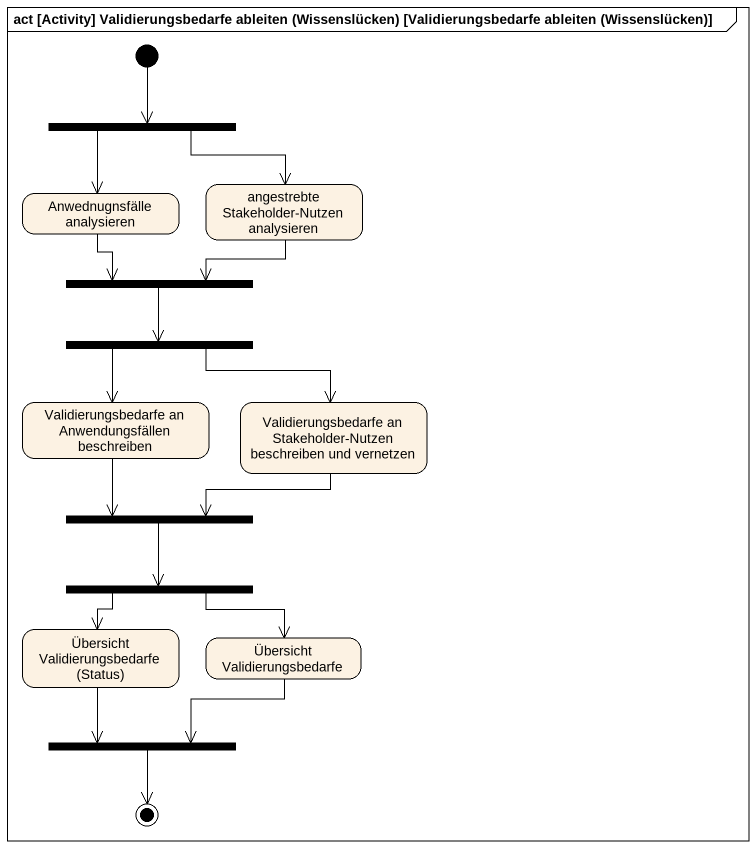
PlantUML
@startuml
mainframe act [Activity] Validierungsbedarfe ableiten (Wissenslücken) [Validierungsbedarfe ableiten (Wissenslücken)]
hide empty description
state fork1 <<fork>>
state "Anwednugnsfälle analysieren" as Anwednugnsfälle_analysieren
state "angestrebte Stakeholder-Nutzen analysieren" as angestrebte_Stakeholder
state fork2 <<join>>
state fork3 <<fork>>
state "Validierungsbedarfe an Anwendungsfällen beschreiben" as Validierungsbedarfe_an
state "Validierungsbedarfe an Stakeholder-Nutzen beschreiben und vernetzen" as Validierungsbedarfe_an_2
state fork4 <<join>>
state fork5 <<fork>>
state "Übersicht Validierungsbedarfe (Status)" as Übersicht
state "Übersicht Validierungsbedarfe" as Übersicht_2
state fork6 <<join>>
[*] --> fork1
fork1 --> Anwednugnsfälle_analysieren
fork1 --> angestrebte_Stakeholder
Anwednugnsfälle_analysieren --> fork2
angestrebte_Stakeholder -left-> fork2
fork2 --> fork3
fork3 --> Validierungsbedarfe_an
fork3 -right-> Validierungsbedarfe_an_2
Validierungsbedarfe_an --> fork4
Validierungsbedarfe_an_2 -left-> fork4
fork4 --> fork5
fork5 --> Übersicht
fork5 -right-> Übersicht_2
Übersicht --> fork6
Übersicht_2 --> fork6
fork6 --> [*]
@enduml
